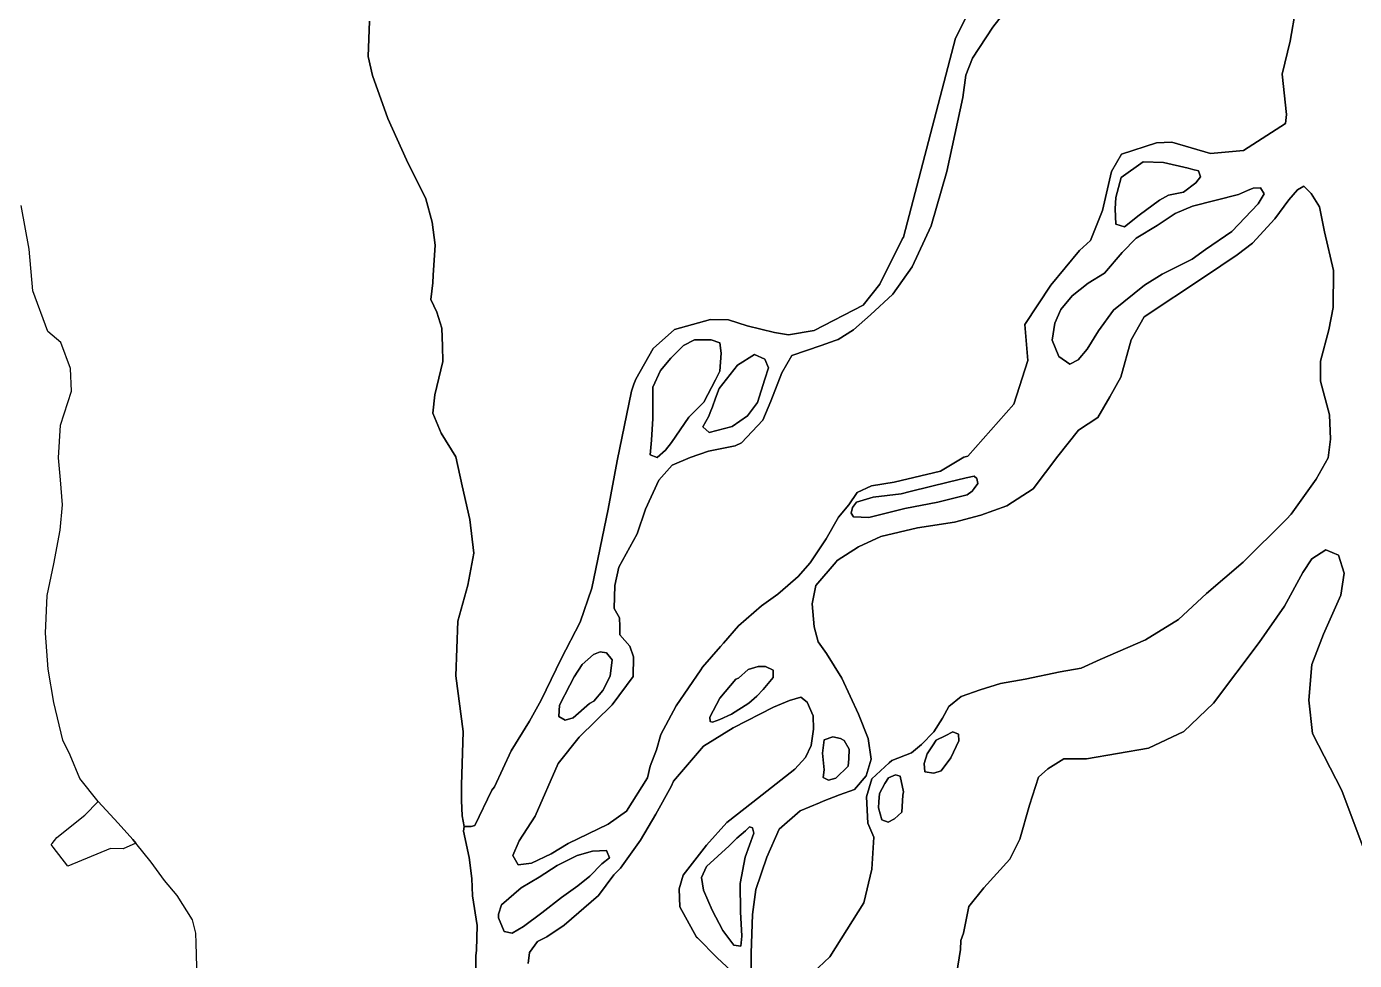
# Model space of a CAD drawing. Header units: inches. Extents: x 288635 to 1232953, y 676945 to 1655780.
# Drawn here: x 478252 to 495826, y 1412172 to 1424535 of the extents above; entities that cross this region are included whole.
import ezdxf

# ---------------------------------------------------------------- set-up
doc = ezdxf.new("R2010")
doc.units = ezdxf.units.IN
doc.header["$MEASUREMENT"] = 0

msp = doc.modelspace()

# ---------------------------------------------------------------- linework, layer by layer
at = {"color": 1}
for points in [[(490881.9167, 1425049.7714), (490547.2805, 1424381.9223), (489859.1337, 1421745.0722), (489846.4754, 1421728.3863), (489543.1273, 1421126.2666), (489324.6868, 1420846.866), (489324.6868, 1420846.866), (488674.4455, 1420511.5854), (488334.0849, 1420455.7053), (488151.2045, 1420486.1853), (487790.5238, 1420572.5455), (487541.6033, 1420653.8257), (487302.8428, 1420658.9057), (486825.3218, 1420526.8254), (486545.9213, 1420272.8249), (486314.8732, 1419869.4351), (486287.2515, 1419800.3808), (486257.0515, 1419706.7609), (486067.8039, 1418785.8917), (485950.9637, 1418145.8105), (485731.6254, 1417101.6254), (485580.1229, 1416652.2875), (485326.1224, 1416164.6065), (485061.9619, 1415615.9654), (484909.5616, 1415341.6448), (484663.8379, 1414946.2754), (484443.3225, 1414469.6775), (484411.58, 1414425.7657), (484184.488, 1413957.7319), (484137.0776, 1413945.2734), (484042.8322, 1413944.2972), (484015.1678, 1414088.7763), (484009.8627, 1414291.1076), (484009.8627, 1414492.1913), (484031.0294, 1415201.2761), (483934.459, 1415938.155), (483957.8977, 1416664.7536), (484093.1301, 1417138.8954), (484169.3303, 1417562.2296), (484118.5302, 1418010.9638), (484015.6776, 1418455.9326), (483932.2632, 1418840.6988), (483737.5294, 1419153.9661), (483627.4625, 1419416.4333), (483652.8626, 1419661.9671), (483762.9295, 1420102.2347), (483754.4628, 1420305.4351), (483745.9961, 1420542.5022), (483680.7332, 1420753.6643), (483602.0625, 1420923.503), (483627.4625, 1421143.6367), (483632.5481, 1421242.8052), (483661.3293, 1421643.1711), (483618.9959, 1421947.9717), (483534.329, 1422252.7723), (483280.3285, 1422769.24), (483034.7947, 1423319.5744), (482831.5943, 1423886.8422), (482772.3275, 1424140.8427), (482789.2609, 1424606.5103)], [(484199.5384, 1411771.5548), (484199.5347, 1412234.2903), (484204.9463, 1412308.9389), (484215.8147, 1412636.3648), (484154.8546, 1413029.2189), (484143.0013, 1413259.5127), (484110.8279, 1413537.2199), (484033.1602, 1413886.0022), (484042.8322, 1413944.2972), (484137.0776, 1413945.2734), (484184.488, 1413957.7319), (484411.58, 1414425.7657), (484443.3225, 1414469.6775), (484663.8379, 1414946.2754), (484909.5616, 1415341.6448), (485061.9619, 1415615.9654), (485326.1224, 1416164.6065), (485580.1229, 1416652.2875), (485731.6254, 1417101.6254), (485950.9637, 1418145.8105), (486067.8039, 1418785.8917), (486257.0515, 1419706.7609), (486287.2515, 1419800.3808), (486314.8732, 1419869.4351), (486545.9213, 1420272.8249), (486825.3218, 1420526.8254), (487302.8428, 1420658.9057), (487541.6033, 1420653.8257), (487790.5238, 1420572.5455), (488151.2045, 1420486.1853), (488334.0849, 1420455.7053), (488674.4455, 1420511.5854), (489324.6868, 1420846.866), (489543.1273, 1421126.2666), (489846.4754, 1421728.3863), (489859.1337, 1421745.0722), (490547.2805, 1424381.9223), (490881.9167, 1425049.7714)], [(495047.9918, 1424775.8587), (494973.8972, 1424343.8082), (494870.1915, 1423905.907), (494926.7112, 1423368.8959), (494914.3954, 1423251.896), (494914.3954, 1423251.896), (494358.7693, 1422894.7078), (493922.2059, 1422855.0202), (493409.6886, 1423004.2052), (493206.4882, 1422997.8552), (492742.9372, 1422845.4549), (492612.5158, 1422616.8947), (492493.453, 1422100.9562), (492334.7027, 1421704.0804), (492184.782, 1421572.8998), (491806.2434, 1421109.8294), (491461.576, 1420592.8282), (491501.2636, 1420116.5772), (491316.0549, 1419534.4927), (490707.512, 1418846.5747), (490656.3824, 1418833.4271), (490348.9824, 1418648.0965), (489733.0312, 1418502.0462), (489434.5806, 1418457.5961), (489244.0802, 1418368.6959), (489136.13, 1418203.5956), (488997.456, 1418042.069), (488835.1396, 1417751.6518), (488622.4141, 1417437.3262), (488463.6638, 1417253.1758), (488325.8324, 1417135.7269), (488193.3356, 1417022.8238), (487979.1577, 1416866.9179), (487673.0872, 1416602.2995), (487473.9061, 1416373.2436), (487436.7924, 1416330.5634), (487196.2523, 1416053.9453), (487176.5616, 1416020.3505), (486850.7606, 1415545.0224), (486644.3852, 1415164.0216), (486589.6797, 1414958.907), (486507.0268, 1414743.9331), (486470.9663, 1414588.873), (486191.6291, 1414146.5725), (485949.8816, 1413976.0049), (485417.5626, 1413721.1216), (485194.0421, 1413583.9613), (484934.9616, 1413462.0411), (484757.1613, 1413436.641), (484686.0411, 1413563.6413), (484772.4013, 1413756.6817), (484980.6817, 1414081.8023), (485285.4823, 1414777.7637), (485564.8829, 1415128.2844), (486001.7638, 1415555.0053), (486279.2412, 1415931.6953), (486286.2443, 1416190.0065), (486235.4442, 1416332.2468), (486103.364, 1416484.6471), (486103.364, 1416591.3273), (486098.2839, 1416708.1676), (486027.1638, 1416830.0878), (486037.3238, 1417134.8884), (486088.1239, 1417378.7289), (486331.9644, 1417820.6898), (486443.7246, 1418145.8105), (486621.525, 1418531.8912), (486794.2453, 1418730.0116), (487033.0058, 1418831.6118), (487276.8463, 1418912.892), (487631.8172, 1418986.7124), (487713.4805, 1419026.1869), (487997.1144, 1419322.5208), (488102.9479, 1419576.5213), (488246.1402, 1419952.3165), (488378.1151, 1420178.7142), (488574.9655, 1420245.3893), (488768.6409, 1420312.0645), (488954.8722, 1420380.2618), (488994.0664, 1420394.6146), (489194.0918, 1420518.4399), (489422.6922, 1420718.4653), (489714.7928, 1420994.6908), (489971.9683, 1421353.4665), (490223.7621, 1421896.116), (490429.6989, 1422616.8947), (490641.366, 1423595.855), (490683.1698, 1423890.2966), (490772.0699, 1424115.7221), (491041.9455, 1424528.4729), (491340.3961, 1424915.8237)], [(491340.3961, 1424915.8237), (491041.9455, 1424528.4729), (490772.0699, 1424115.7221), (490683.1698, 1423890.2966), (490641.366, 1423595.855), (490429.6989, 1422616.8947), (490223.7621, 1421896.116), (489971.9683, 1421353.4665), (489714.7928, 1420994.6908), (489422.6922, 1420718.4653), (489194.0918, 1420518.4399), (488994.0664, 1420394.6146), (488954.8722, 1420380.2618), (488768.6409, 1420312.0645), (488574.9655, 1420245.3893), (488378.1151, 1420178.7142), (488246.1402, 1419952.3165), (488102.9479, 1419576.5213), (487997.1144, 1419322.5208), (487713.4805, 1419026.1869), (487631.8172, 1418986.7124), (487276.8463, 1418912.892), (487033.0058, 1418831.6118), (486794.2453, 1418730.0116), (486621.525, 1418531.8912), (486443.7246, 1418145.8105), (486331.9644, 1417820.6898), (486088.1239, 1417378.7289), (486037.3238, 1417134.8884), (486027.1638, 1416830.0878), (486098.2839, 1416708.1676), (486103.364, 1416591.3273), (486103.364, 1416484.6471), (486235.4442, 1416332.2468), (486286.2443, 1416190.0065), (486279.2412, 1415931.6953), (486001.7638, 1415555.0053), (485564.8829, 1415128.2844), (485285.4823, 1414777.7637), (484980.6817, 1414081.8023), (484772.4013, 1413756.6817), (484686.0411, 1413563.6413), (484757.1613, 1413436.641), (484934.9616, 1413462.0411), (485194.0421, 1413583.9613), (485417.5626, 1413721.1216), (485949.8816, 1413976.0049), (486191.6291, 1414146.5725), (486470.9663, 1414588.873), (486507.0268, 1414743.9331), (486589.6797, 1414958.907), (486644.3852, 1415164.0216), (486850.7606, 1415545.0224), (487176.5616, 1416020.3505), (487196.2523, 1416053.9453), (487436.7924, 1416330.5634), (487473.9061, 1416373.2436), (487673.0872, 1416602.2995), (487979.1577, 1416866.9179), (488193.3356, 1417022.8238), (488325.8324, 1417135.7269), (488463.6638, 1417253.1758), (488622.4141, 1417437.3262), (488835.1396, 1417751.6518), (488997.456, 1418042.069), (489136.13, 1418203.5956), (489244.0802, 1418368.6959), (489434.5806, 1418457.5961), (489733.0312, 1418502.0462), (490348.9824, 1418648.0965), (490656.3824, 1418833.4271), (490707.512, 1418846.5747), (491316.0549, 1419534.4927), (491501.2636, 1420116.5772), (491461.576, 1420592.8282), (491806.2434, 1421109.8294), (492184.782, 1421572.8998), (492334.7027, 1421704.0804), (492493.453, 1422100.9562), (492612.5158, 1422616.8947), (492742.9372, 1422845.4549), (493206.4882, 1422997.8552), (493409.6886, 1423004.2052), (493922.2059, 1422855.0202), (494358.7693, 1422894.7078), (494914.3954, 1423251.896), (494926.7112, 1423368.8959), (494870.1915, 1423905.907), (494973.8972, 1424343.8082), (495047.9918, 1424775.8587)], [(482789.2609, 1424606.5103), (482772.3275, 1424140.8427), (482831.5943, 1423886.8422), (483034.7947, 1423319.5744), (483280.3285, 1422769.24), (483534.329, 1422252.7723), (483618.9959, 1421947.9717), (483661.3293, 1421643.1711), (483632.5481, 1421242.8052), (483627.4625, 1421143.6367), (483602.0625, 1420923.503), (483680.7332, 1420753.6643), (483745.9961, 1420542.5022), (483754.4628, 1420305.4351), (483762.9295, 1420102.2347), (483652.8626, 1419661.9671), (483627.4625, 1419416.4333), (483737.5294, 1419153.9661), (483932.2632, 1418840.6988), (484015.6776, 1418455.9326), (484118.5302, 1418010.9638), (484169.3303, 1417562.2296), (484093.1301, 1417138.8954), (483957.8977, 1416664.7536), (483934.459, 1415938.155), (484031.0294, 1415201.2761), (484009.8627, 1414492.1913), (484009.8627, 1414291.1076), (484015.1678, 1414088.7763), (484042.8322, 1413944.2972), (484033.1602, 1413886.0022), (484110.8279, 1413537.2199), (484143.0013, 1413259.5127), (484154.8546, 1413029.2189), (484215.8147, 1412636.3648), (484204.9463, 1412308.9389), (484199.5347, 1412234.2903), (484199.5384, 1411771.5548)], [(487835.0126, 1411784.2274), (487843.4792, 1412266.8283), (487860.4126, 1412779.0627), (487902.746, 1413113.4967), (488050.913, 1413541.0642), (488211.78, 1413909.3649), (488491.1805, 1414154.8988), (488745.4459, 1414260.0922), (488793.4897, 1414279.9687), (489011.8816, 1414366.5659), (489210.8486, 1414434.2993), (489363.249, 1414616.333), (489430.9824, 1414836.4668), (489388.649, 1415111.634), (489261.6488, 1415433.368), (489040.6336, 1415909.6938), (488838.0474, 1416233.8318), (488730.3644, 1416389.5741), (488676.3892, 1416589.5995), (488650.9892, 1416891.2251), (488698.6143, 1417135.7006), (488968.3549, 1417450.5758), (488981.1899, 1417465.9012), (489260.5904, 1417650.0516), (489559.041, 1417786.5769), (490044.817, 1417897.7021), (490533.768, 1417973.9022), (490883.0187, 1418069.1524), (491225.9193, 1418189.8027), (491575.5861, 1418416.5036), (491898.1394, 1418846.5747), (492175.0346, 1419194.2688), (492429.0351, 1419361.9092), (492588.0309, 1419633.8705), (492733.8357, 1419895.3102), (492870.996, 1420388.0712), (493041.8598, 1420690.4743), (493843.0314, 1421222.6241), (494271.5316, 1421513.2161), (494475.9311, 1421665.9001), (494772.5087, 1421990.1981), (494955.4632, 1422241.7605), (495074.3537, 1422375.1417), (495155.6209, 1422421.9319), (495251.6641, 1422325.8888), (495362.4831, 1422148.5784), (495429.4545, 1421816.9587), (495549.3967, 1421307.2046), (495543.928, 1420818.1788), (495488.8945, 1420521.8448), (495378.2421, 1420107.4216), (495377.0956, 1419840.6937), (495497.3612, 1419395.7759), (495510.0612, 1419074.0419), (495476.1945, 1418824.2748), (495319.5609, 1418544.8742), (494987.7952, 1418081.4618), (494926.9614, 1418013.8687), (494354.3589, 1417444.2053), (493868.508, 1417028.6772), (493499.2239, 1416686.4372), (493058.9563, 1416415.5033), (492458.5024, 1416155.9702), (492208.0546, 1416042.9692), (491932.8874, 1415992.1691), (491467.2198, 1415894.8022), (491141.2525, 1415839.7688), (490870.3186, 1415755.102), (490620.5515, 1415666.2018), (490457.6021, 1415532.8201), (490375.0176, 1415378.3345), (490260.7174, 1415200.5342), (490095.6171, 1415031.2005), (489964.3835, 1414921.1336), (489704.7542, 1414820.0281), (489666.1099, 1414787.3291), (489437.5094, 1414577.7787), (489367.6593, 1414336.4782), (489384.5927, 1413991.4608), (489463.9678, 1413806.2521), (489437.5094, 1413382.9179), (489331.6759, 1412933.1254), (488881.8833, 1412218.7489), (488656.2809, 1412008.5945)], [(488656.2809, 1412008.5945), (488881.8833, 1412218.7489), (489331.6759, 1412933.1254), (489437.5094, 1413382.9179), (489463.9678, 1413806.2521), (489384.5927, 1413991.4608), (489367.6593, 1414336.4782), (489437.5094, 1414577.7787), (489666.1099, 1414787.3291), (489704.7542, 1414820.0281), (489964.3835, 1414921.1336), (490095.6171, 1415031.2005), (490260.7174, 1415200.5342), (490375.0176, 1415378.3345), (490457.6021, 1415532.8201), (490620.5515, 1415666.2018), (490870.3186, 1415755.102), (491141.2525, 1415839.7688), (491467.2198, 1415894.8022), (491932.8874, 1415992.1691), (492208.0546, 1416042.9692), (492458.5024, 1416155.9702), (493058.9563, 1416415.5033), (493499.2239, 1416686.4372), (493868.508, 1417028.6772), (494354.3589, 1417444.2053), (494926.9614, 1418013.8687), (494987.7952, 1418081.4618), (495319.5609, 1418544.8742), (495476.1945, 1418824.2748), (495510.0612, 1419074.0419), (495497.3612, 1419395.7759), (495377.0956, 1419840.6937), (495378.2421, 1420107.4216), (495488.8945, 1420521.8448), (495543.928, 1420818.1788), (495549.3967, 1421307.2046), (495429.4545, 1421816.9587), (495362.4831, 1422148.5784), (495251.6641, 1422325.8888), (495251.6641, 1422325.8888), (495155.6209, 1422421.9319), (495074.3537, 1422375.1417), (494955.4632, 1422241.7605), (494772.5087, 1421990.1981), (494475.9311, 1421665.9001), (494271.5316, 1421513.2161), (493843.0314, 1421222.6241), (493041.8598, 1420690.4743), (492870.996, 1420388.0712), (492733.8357, 1419895.3102), (492588.0309, 1419633.8705), (492429.0351, 1419361.9092), (492175.0346, 1419194.2688), (491898.1394, 1418846.5747), (491575.5861, 1418416.5036), (491225.9193, 1418189.8027), (490883.0187, 1418069.1524), (490533.768, 1417973.9022), (490044.817, 1417897.7021), (489559.041, 1417786.5769), (489260.5904, 1417650.0516), (488981.1899, 1417465.9012), (488968.3549, 1417450.5758), (488698.6143, 1417135.7006), (488650.9892, 1416891.2251), (488676.3892, 1416589.5995), (488730.3644, 1416389.5741), (488838.0474, 1416233.8318), (489040.6336, 1415909.6938), (489261.6488, 1415433.368), (489388.649, 1415111.634), (489430.9824, 1414836.4668), (489363.249, 1414616.333), (489210.8486, 1414434.2993), (489011.8816, 1414366.5659), (488793.4897, 1414279.9687), (488745.4459, 1414260.0922), (488491.1805, 1414154.8988), (488211.78, 1413909.3649), (488050.913, 1413541.0642), (487902.746, 1413113.4967), (487860.4126, 1412779.0627), (487843.4792, 1412266.8283), (487835.0126, 1411784.2274)], [(480510.1476, 1411930.2976), (480495.7322, 1412403.1398), (480491.7156, 1412534.8875), (480449.3822, 1412708.4545), (480243.5415, 1413031.9422), (480079.1363, 1413232.0877), (479900.435, 1413475.1215), (479698.1957, 1413724.9465), (479657.4012, 1413775.3397), (479465.4706, 1413991.3694), (479199.9258, 1414275.7034), (478956.892, 1414583.0697), (478828.227, 1414890.4359), (478730.218, 1415086.4539), (478612.1118, 1415589.2436), (478535.9117, 1416027.3945), (478504.1616, 1416503.6454), (478523.2117, 1417005.2964), (478612.1118, 1417424.3973), (478694.662, 1417868.8982), (478726.4121, 1418205.4488), (478701.012, 1418535.6495), (478675.612, 1418827.7501), (478699.8355, 1419260.6059), (478847.0623, 1419710.4019), (478834.3623, 1420008.8525), (478706.7101, 1420351.5484), (478533.1358, 1420497.1269), (478332.7113, 1421037.5545), (478288.2612, 1421590.0056), (478180.311, 1422167.8568)], [(490521.7863, 1411764.9731), (490611.5214, 1412317.2881), (490618.2016, 1412436.0653), (490649.8964, 1412533.6904), (490720.4158, 1412886.2872), (490920.2206, 1413133.1049), (491264.9819, 1413513.1259), (491398.1851, 1413779.5323), (491523.5528, 1414226.1549), (491644.3651, 1414599.073), (491769.271, 1414707.8091), (491978.3041, 1414839.4334), (492280.076, 1414839.4334), (493099.9749, 1414984.1214), (493565.6493, 1415204.2627), (493959.1089, 1415579.8906), (494565.0889, 1416380.074), (494898.2354, 1416863.4631), (495142.1485, 1417310.2276), (495264.0434, 1417490.5624), (495446.9474, 1417608.1436), (495616.7868, 1417536.2884), (495688.6419, 1417301.1262), (495645.6575, 1417009.4964), (495414.2859, 1416491.1229), (495262.0375, 1416091.4707), (495222.4123, 1415619.9332), (495272.5943, 1415175.9302), (495658.2329, 1414422.182), (496008.3472, 1413491.379)], [(496008.3472, 1413491.379), (495658.2329, 1414422.182), (495272.5943, 1415175.9302), (495222.4123, 1415619.9332), (495262.0375, 1416091.4707), (495414.2859, 1416491.1229), (495645.6575, 1417009.4964), (495688.6419, 1417301.1262), (495616.7868, 1417536.2884), (495446.9474, 1417608.1436), (495264.0434, 1417490.5624), (495142.1485, 1417310.2276), (494898.2354, 1416863.4631), (494565.0889, 1416380.074), (493959.1089, 1415579.8906), (493565.6493, 1415204.2627), (493099.9749, 1414984.1214), (492280.076, 1414839.4334), (491978.3041, 1414839.4334), (491769.271, 1414707.8091), (491644.3651, 1414599.073), (491523.5528, 1414226.1549), (491398.1851, 1413779.5323), (491264.9819, 1413513.1259), (490920.2206, 1413133.1049), (490720.4158, 1412886.2872), (490649.8964, 1412533.6904), (490618.2016, 1412436.0653), (490611.5214, 1412317.2881), (490521.7863, 1411764.9731)], [(484888.6067, 1412131.8906), (484907.6567, 1412277.9408), (485012.4319, 1412423.9911), (485137.6194, 1412485.3124), (485368.0326, 1412639.8916), (485818.8835, 1413030.4173), (486024.7809, 1413303.946), (486113.681, 1413392.8461), (486377.6846, 1413763.8438), (486577.71, 1414106.7445), (486784.3869, 1414476.3651), (486813.3666, 1414547.2043), (487209.5363, 1415008.4463), (487603.2371, 1415252.9218), (488136.6382, 1415525.9723), (488349.3636, 1415614.8725), (488498.5889, 1415656.1476), (488581.1391, 1415589.4725), (488660.5142, 1415411.6721), (488666.8642, 1415233.8718), (488635.1142, 1415017.9713), (488562.089, 1414859.221), (488418.8616, 1414705.8372), (487863.2355, 1414269.2739), (487517.5147, 1413997.6362), (487250.8114, 1413700.3437), (486942.8358, 1413303.4679), (486888.8607, 1413122.4925), (486897.5438, 1412884.4076), (487117.8325, 1412479.6272), (487129.3947, 1412471.1483), (487390.5117, 1412208.0907), (487578.5816, 1412034.4452)], [(487578.5816, 1412034.4452), (487390.5117, 1412208.0907), (487129.3947, 1412471.1483), (487117.8325, 1412479.6272), (486897.5438, 1412884.4076), (486888.8607, 1413122.4925), (486942.8358, 1413303.4679), (487250.8114, 1413700.3437), (487517.5147, 1413997.6362), (487863.2355, 1414269.2739), (488418.8616, 1414705.8372), (488562.089, 1414859.221), (488635.1142, 1415017.9713), (488666.8642, 1415233.8718), (488660.5142, 1415411.6721), (488581.1391, 1415589.4725), (488498.5889, 1415656.1476), (488349.3636, 1415614.8725), (488136.6382, 1415525.9723), (487603.2371, 1415252.9218), (487209.5363, 1415008.4463), (486813.3666, 1414547.2043), (486784.3869, 1414476.3651), (486577.71, 1414106.7445), (486377.6846, 1413763.8438), (486113.681, 1413392.8461), (486024.7809, 1413303.946), (485818.8835, 1413030.4173), (485368.0326, 1412639.8916), (485137.6194, 1412485.3124), (485012.4319, 1412423.9911), (484907.6567, 1412277.9408), (484888.6067, 1412131.8906)]]:
    msp.add_lwpolyline(points, dxfattribs=at)
for points in [[(492974.7127, 1422039.0032), (492781.0373, 1421883.4279), (492669.9121, 1421918.353), (492660.3871, 1422121.5534), (492669.6659, 1422272.4065), (492739.516, 1422539.1071), (493031.6166, 1422742.3075), (493298.3172, 1422735.9575), (493623.1651, 1422661.4022), (493686.1635, 1422644.0836), (493762.1143, 1422623.2044), (493787.5143, 1422547.0043), (493727.1892, 1422467.6291), (493562.0889, 1422343.8039), (493365.2385, 1422302.5288), (493244.5882, 1422235.8536), (492974.7127, 1422039.0032)], [(493562.0889, 1422343.8039), (493727.1892, 1422467.6291), (493787.5143, 1422547.0043), (493762.1143, 1422623.2044), (493686.1635, 1422644.0836), (493623.1651, 1422661.4022), (493298.3172, 1422735.9575), (493031.6166, 1422742.3075), (492739.516, 1422539.1071), (492669.6659, 1422272.4065), (492660.3871, 1422121.5534), (492669.9121, 1421918.353), (492781.0373, 1421883.4279), (492974.7127, 1422039.0032), (493244.5882, 1422235.8536), (493365.2385, 1422302.5288), (493562.0889, 1422343.8039)], [(492170.1661, 1420124.4744), (492059.0409, 1420064.1493), (491912.9906, 1420165.7495), (491824.0904, 1420381.6499), (491862.1905, 1420607.0754), (491941.5656, 1420791.2257), (492090.7909, 1420969.0261), (492303.5164, 1421137.3014), (492516.3171, 1421271.0407), (492751.4223, 1421545.3301), (492935.3426, 1421734.2026), (493214.7432, 1421902.478), (493452.8687, 1422061.2283), (493684.6441, 1422156.4785), (494289.9509, 1422312.6792), (494408.5456, 1422362.8539), (494486.9221, 1422395.772), (494583.6198, 1422401.7783), (494630.796, 1422321.5788), (494551.4209, 1422188.2285), (494202.1702, 1421823.1028), (493852.9195, 1421584.9773), (493678.2941, 1421457.9771), (493281.4183, 1421257.9517), (493046.4678, 1421111.9014), (492637.3857, 1420780.912), (492440.0416, 1420505.4752), (492287.6413, 1420264.1747), (492170.1661, 1420124.4744)], [(494630.796, 1422321.5788), (494583.6198, 1422401.7783), (494486.9221, 1422395.772), (494408.5456, 1422362.8539), (494289.9509, 1422312.6792), (493684.6441, 1422156.4785), (493452.8687, 1422061.2283), (493214.7432, 1421902.478), (492935.3426, 1421734.2026), (492751.4223, 1421545.3301), (492516.3171, 1421271.0407), (492303.5164, 1421137.3014), (492090.7909, 1420969.0261), (491941.5656, 1420791.2257), (491862.1905, 1420607.0754), (491824.0904, 1420381.6499), (491912.9906, 1420165.7495), (492059.0409, 1420064.1493), (492170.1661, 1420124.4744), (492287.6413, 1420264.1747), (492440.0416, 1420505.4752), (492637.3857, 1420780.912), (493046.4678, 1421111.9014), (493281.4183, 1421257.9517), (493678.2941, 1421457.9771), (493852.9195, 1421584.9773), (494202.1702, 1421823.1028), (494551.4209, 1422188.2285), (494630.796, 1422321.5788)], [(486709.3354, 1418925.3656), (486599.2685, 1418832.2321), (486506.135, 1418866.0989), (486523.0683, 1419060.8326), (486540.3161, 1419348.6998), (486540.3161, 1419759.389), (486641.6019, 1419983.7011), (486777.0688, 1420144.5681), (486946.4025, 1420313.9018), (487090.3361, 1420390.1019), (487200.403, 1420390.1019), (487310.4699, 1420390.1019), (487429.0035, 1420347.7685), (487445.9369, 1420212.3015), (487429.0035, 1419975.2344), (487369.7367, 1419856.7008), (487215.005, 1419560.9511), (487016.9115, 1419362.8577), (486785.5355, 1419026.9658), (486709.3354, 1418925.3656)], [(486785.5355, 1419026.9658), (487016.9115, 1419362.8577), (487215.005, 1419560.9511), (487369.7367, 1419856.7008), (487429.0035, 1419975.2344), (487445.9369, 1420212.3015), (487429.0035, 1420347.7685), (487310.4699, 1420390.1019), (487200.403, 1420390.1019), (487090.3361, 1420390.1019), (486946.4025, 1420313.9018), (486777.0688, 1420144.5681), (486641.6019, 1419983.7011), (486540.3161, 1419759.389), (486540.3161, 1419348.6998), (486523.0683, 1419060.8326), (486506.135, 1418866.0989), (486599.2685, 1418832.2321), (486709.3354, 1418925.3656), (486785.5355, 1419026.9658)], [(487589.6552, 1419241.029), (487284.8546, 1419161.6538), (487202.3045, 1419237.854), (487281.0792, 1419377.4754), (487298.6859, 1419424.9344), (487327.7477, 1419502.1963), (487370.314, 1419615.3603), (487418.2049, 1419742.68), (487662.6804, 1420053.8306), (487884.9308, 1420193.5309), (488021.4561, 1420130.0308), (488069.0812, 1420018.9055), (488021.273, 1419866.517), (488021.2707, 1419866.5096), (487926.2059, 1419558.5296), (487792.8556, 1419380.7293), (487589.6552, 1419241.029)], [(487202.3045, 1419237.854), (487284.8546, 1419161.6538), (487589.6552, 1419241.029), (487792.8556, 1419380.7293), (487926.2059, 1419558.5296), (488021.2707, 1419866.5096), (488021.273, 1419866.517), (488069.0812, 1420018.9055), (488021.4561, 1420130.0308), (487884.9308, 1420193.5309), (487662.6804, 1420053.8306), (487418.2049, 1419742.68), (487370.314, 1419615.3603), (487327.7477, 1419502.1963), (487298.6859, 1419424.9344), (487281.0792, 1419377.4754), (487202.3045, 1419237.854)], [(489873.3666, 1418154.8776), (489397.1157, 1418037.4024), (489197.0903, 1418046.9274), (489166.4718, 1418094.7687), (489180.9829, 1418169.6685), (489235.1904, 1418237.4278), (489454.2658, 1418307.2779), (489828.17, 1418351.6314), (489946.3918, 1418380.303), (490467.0928, 1418507.3033), (490667.3842, 1418556.6504), (490687.6476, 1418561.0543), (490790.9435, 1418583.5035), (490829.0436, 1418551.7534), (490841.7436, 1418488.2533), (490790.9435, 1418419.6967), (490766.1243, 1418386.2024), (490702.0433, 1418335.853), (490311.5175, 1418240.6028), (489873.3666, 1418154.8776)], [(490829.0436, 1418551.7534), (490790.9435, 1418583.5035), (490687.6476, 1418561.0543), (490667.3842, 1418556.6504), (490467.0928, 1418507.3033), (489946.3918, 1418380.303), (489828.17, 1418351.6314), (489454.2658, 1418307.2779), (489235.1904, 1418237.4278), (489180.9829, 1418169.6685), (489166.4718, 1418094.7687), (489197.0903, 1418046.9274), (489397.1157, 1418037.4024), (489873.3666, 1418154.8776), (490311.5175, 1418240.6028), (490702.0433, 1418335.853), (490766.1243, 1418386.2024), (490790.9435, 1418419.6967), (490841.7436, 1418488.2533), (490829.0436, 1418551.7534)], [(485486.6659, 1415385.0692), (485380.8285, 1415355.1528), (485298.1118, 1415400.647), (485304.4618, 1415553.0474), (485442.2931, 1415817.0895), (485498.0864, 1415928.676), (485605.0291, 1416090.6818), (485753.196, 1416221.9154), (485842.0962, 1416260.0154), (485926.763, 1416245.1987), (486002.9632, 1416154.1819), (485975.4465, 1415936.1648), (485880.1963, 1415747.7811), (485759.7937, 1415605.4224), (485701.0498, 1415574.0923), (485486.6659, 1415385.0692)], [(485926.763, 1416245.1987), (485842.0962, 1416260.0154), (485753.196, 1416221.9154), (485605.0291, 1416090.6818), (485498.0864, 1415928.676), (485442.2931, 1415817.0895), (485304.4618, 1415553.0474), (485298.1118, 1415400.647), (485380.8285, 1415355.1528), (485486.6659, 1415385.0692), (485701.0498, 1415574.0923), (485759.7937, 1415605.4224), (485880.1963, 1415747.7811), (485975.4465, 1415936.1648), (486002.9632, 1416154.1819), (485926.763, 1416245.1987)], [(487425.4367, 1415364.047), (487330.1866, 1415325.9469), (487298.4365, 1415335.472), (487294.3802, 1415393.7553), (487427.1694, 1415642.7352), (487638.3392, 1415896.4646), (487673.7068, 1415911.2011), (487803.2625, 1416024.4483), (487933.4378, 1416062.5484), (488031.863, 1416062.5484), (488133.4632, 1416014.9233), (488133.4632, 1415916.4981), (488000.1129, 1415757.7478), (487914.3877, 1415672.0226), (487812.7875, 1415576.7724), (487581.0121, 1415430.7221), (487425.4367, 1415364.047)], [(487812.7875, 1415576.7724), (487914.3877, 1415672.0226), (488000.1129, 1415757.7478), (488133.4632, 1415916.4981), (488133.4632, 1416014.9233), (488031.863, 1416062.5484), (487933.4378, 1416062.5484), (487803.2625, 1416024.4483), (487673.7068, 1415911.2011), (487638.3392, 1415896.4646), (487427.1694, 1415642.7352), (487294.3802, 1415393.7553), (487298.4365, 1415335.472), (487330.1866, 1415325.9469), (487425.4367, 1415364.047), (487581.0121, 1415430.7221), (487812.7875, 1415576.7724)], [(488962.1398, 1414586.1705), (488863.7146, 1414560.7704), (488793.8645, 1414592.5205), (488806.5645, 1414697.2957), (488784.7919, 1414915.8264), (488808.6812, 1415094.7006), (488924.2412, 1415132.1795), (489023.9124, 1415110.3422), (489071.1484, 1415082.0006), (489138.8818, 1414967.7004), (489132.1737, 1414840.2455), (489127.2401, 1414744.9208), (488962.1398, 1414586.1705)], [(488793.8645, 1414592.5205), (488863.7146, 1414560.7704), (488962.1398, 1414586.1705), (489127.2401, 1414744.9208), (489132.1737, 1414840.2455), (489138.8818, 1414967.7004), (489071.1484, 1415082.0006), (489023.9124, 1415110.3422), (488924.2412, 1415132.1795), (488808.6812, 1415094.7006), (488784.7919, 1414915.8264), (488806.5645, 1414697.2957), (488793.8645, 1414592.5205)], [(490356.0658, 1414684.5307), (490257.7194, 1414652.9205), (490140.5899, 1414668.8597), (490132.7545, 1414778.5565), (490170.659, 1414908.8534), (490240.144, 1415013.664), (490289.4641, 1415088.0581), (490410.9141, 1415146.8242), (490508.8577, 1415197.7549), (490587.5529, 1415167.2922), (490591.6504, 1415077.926), (490485.3512, 1414852.9936), (490356.0658, 1414684.5307)], [(490140.5899, 1414668.8597), (490257.7194, 1414652.9205), (490356.0658, 1414684.5307), (490485.3512, 1414852.9936), (490591.6504, 1415077.926), (490587.5529, 1415167.2922), (490508.8577, 1415197.7549), (490410.9141, 1415146.8242), (490289.4641, 1415088.0581), (490240.144, 1415013.664), (490170.659, 1414908.8534), (490132.7545, 1414778.5565), (490140.5899, 1414668.8597)], [(489737.0625, 1414045.9388), (489654.79, 1414002.8436), (489572.5174, 1414034.1855), (489525.5045, 1414194.813), (489531.1643, 1414271.4028), (489539.5232, 1414384.5168), (489611.6948, 1414516.0678), (489661.0002, 1414588.9541), (489750.6949, 1414631.8096), (489811.4996, 1414610.0936), (489858.5125, 1414406.371), (489850.9792, 1414360.5427), (489835.0061, 1414136.0468), (489737.0625, 1414045.9388)], [(489572.5174, 1414034.1855), (489654.79, 1414002.8436), (489737.0625, 1414045.9388), (489835.0061, 1414136.0468), (489850.9792, 1414360.5427), (489858.5125, 1414406.371), (489811.4996, 1414610.0936), (489750.6949, 1414631.8096), (489661.0002, 1414588.9541), (489611.6948, 1414516.0678), (489539.5232, 1414384.5168), (489531.1643, 1414271.4028), (489525.5045, 1414194.813), (489572.5174, 1414034.1855)], [(479698.1957, 1413724.9465), (479530.747, 1413648.2564), (479363.5843, 1413653.2184), (478799.1424, 1413418.6153), (478605.5716, 1413671.7833), (478578.2451, 1413707.5232), (478588.8694, 1413721.2723), (478650.2119, 1413800.6567), (479021.3224, 1414094.2254), (479199.9258, 1414275.7034), (479465.4706, 1413991.3694), (479657.4012, 1413775.3397), (479698.1957, 1413724.9465)], [(487717.5373, 1412493.8413), (487704.8373, 1412363.666), (487612.7621, 1412373.191), (487466.7118, 1412566.8664), (487323.8365, 1412839.917), (487209.5363, 1413103.4425), (487184.1363, 1413268.5428), (487250.8114, 1413414.5931), (487551.3512, 1413691.5182), (487650.8622, 1413789.2439), (487765.1624, 1413887.6691), (487821.6372, 1413939.9605), (487860.4909, 1413926.5405), (487876.4646, 1413859.1689), (487764.3562, 1413538.8593), (487694.0263, 1413190.7102), (487701.6623, 1412814.5169), (487717.5373, 1412493.8413)], [(487612.7621, 1412373.191), (487704.8373, 1412363.666), (487717.5373, 1412493.8413), (487701.6623, 1412814.5169), (487694.0263, 1413190.7102), (487764.3562, 1413538.8593), (487876.4646, 1413859.1689), (487860.4909, 1413926.5405), (487821.6372, 1413939.9605), (487765.1624, 1413887.6691), (487650.8622, 1413789.2439), (487551.3512, 1413691.5182), (487250.8114, 1413414.5931), (487184.1363, 1413268.5428), (487209.5363, 1413103.4425), (487323.8365, 1412839.917), (487466.7118, 1412566.8664), (487612.7621, 1412373.191)], [(484828.2816, 1412624.0165), (484679.0563, 1412535.1164), (484574.281, 1412557.3414), (484498.0809, 1412738.3168), (484495.7858, 1412785.3653), (484537.3146, 1412907.9666), (484799.7065, 1413135.1926), (485034.0944, 1413274.9287), (485272.7824, 1413427.2931), (485539.483, 1413563.8184), (485742.6834, 1413620.9685), (485926.8337, 1413627.3185), (485968.1088, 1413528.8933), (485866.5086, 1413449.5182), (485704.5833, 1413287.5929), (485549.008, 1413160.5926), (485329.9326, 1413005.0173), (485069.582, 1412804.9919), (484828.2816, 1412624.0165)], [(485968.1088, 1413528.8933), (485926.8337, 1413627.3185), (485742.6834, 1413620.9685), (485539.483, 1413563.8184), (485272.7824, 1413427.2931), (485034.0944, 1413274.9287), (484799.7065, 1413135.1926), (484537.3146, 1412907.9666), (484495.7858, 1412785.3653), (484498.0809, 1412738.3168), (484574.281, 1412557.3414), (484679.0563, 1412535.1164), (484828.2816, 1412624.0165), (485069.582, 1412804.9919), (485329.9326, 1413005.0173), (485549.008, 1413160.5926), (485704.5833, 1413287.5929), (485866.5086, 1413449.5182), (485968.1088, 1413528.8933)]]:
    msp.add_lwpolyline(points, close=True, dxfattribs=at)

doc.saveas('drawing.dxf')
